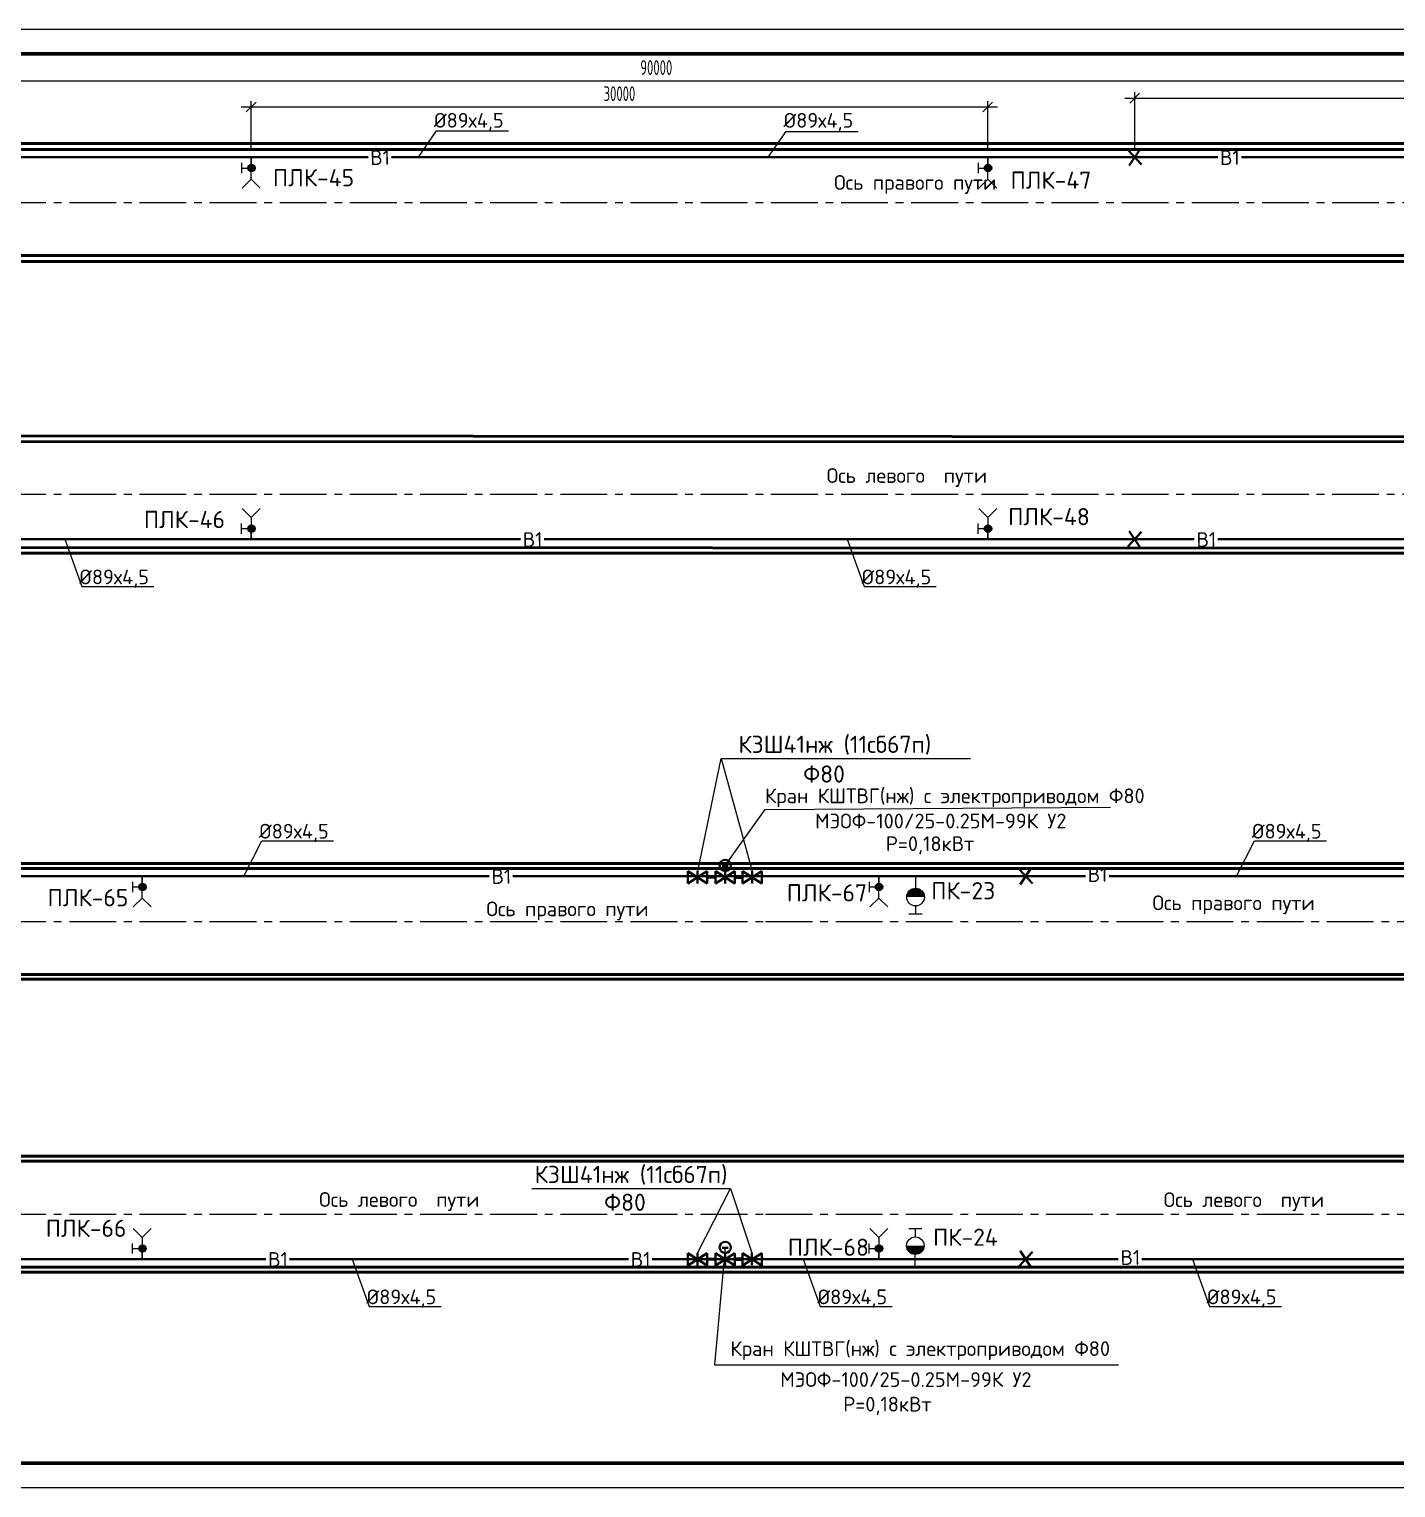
# Paper-space layout 'л2-л8' of a CAD drawing. Header units: millimetres. Extents: x 10032 to 18918, y -3051 to 627.
# Drawn here: x 10256.3 to 10534.6, y -1599 to -1302 of the extents above; entities that cross this region are included whole.
import ezdxf

# ---------------------------------------------------------------- set-up
doc = ezdxf.new("R2010")
doc.units = ezdxf.units.MM
doc.header["$LTSCALE"] = 0.5
doc.linetypes.add('CENTER2', pattern=[28.575, 19.05, -3.175, 3.175, -3.175])
for name, color, linetype in [('0 @ 1', 7, 'Continuous'), ('1_NADPIS', 7, 'Continuous'), ('3_RAZMER', 7, 'Continuous'), ('3_Текст', 7, 'Continuous'), ('FORMAT', 7, 'Continuous'), ('ВК_надписи', 7, 'Continuous'), ('ВК_сети', 4, 'Continuous')]:
    doc.layers.add(name, color=color, linetype=linetype)
for name, color, linetype, lineweight in [('1_PK500', 5, 'Continuous', 35), ('1_конструкция', 5, 'Continuous', 35), ('А_Конструкции', 4, 'Continuous', 50), ('АР_Оси', 242, 'CENTER2', 18)]:
    doc.layers.add(name, color=color, linetype=linetype, lineweight=lineweight)
doc.styles.add('RS-30-06', font='romans.shx', dxfattribs={"width": 0.6, "height": 3})
doc.styles.add('Стандарт ММП', font='isocpeur.ttf')
doc.dimstyles.new('M200$0', dxfattribs={"dimscale": 0, "dimtxt": 3, "dimasz": 2, "dimexe": 1.2, "dimexo": 1.5, "dimgap": 1.2, "dimtad": 1, "dimdec": 0, "dimlfac": 200, "dimrnd": 1, "dimzin": 0, "dimdsep": 46, "dimtxsty": 'RS-30-06', "dimblk1": 'OBLIQUE', "dimblk2": 'OBLIQUE', "dimsah": 1, "dimcen": 2.5, "dimdle": 2, "dimclrt": 9, "dimadec": 0, "dimazin": 0, "dimtfac": 1, "dimtdec": 0, "dimtmove": 2, "dimatfit": 3, "dimldrblk": 'OBLIQUE', "dimfxl": 1.2, "dimtolj": 1, "dimtzin": 0, "dimarcsym": 0})

# ---------------------------------------------------------------- blocks, each defined once
blk = doc.blocks.new('*U437')
at = {"color": 0, "lineweight": 25, "ltscale": 100}
blk.add_line((230, 5), (415, 5), dxfattribs=at)
at = {"layer": 'FORMAT', "color": 7, "lineweight": 25}
blk.add_lwpolyline([(0, 0), (0, 297), (1892, 297), (1892, 0), (0, 0)], dxfattribs=at)
at = {"layer": 'FORMAT', "color": 7, "lineweight": 60}
blk.add_lwpolyline([(20, 5), (20, 292), (1887, 292), (1887, 5), (20, 5)], dxfattribs=at)
blk = doc.blocks.new('_Oblique')
at = {"linetype": 'ByBlock', "lineweight": 30}
blk.add_line((-0.5, -0.5), (0.5, 0.5), dxfattribs=at)
blk = doc.blocks.new('*D128')
at = {"layer": 'Defpoints', "color": 0, "lineweight": -2}
for p, q in [((10156.98, -1312.56), (10610.98, -1312.56)), ((10158.98, -1326.62), (10158.98, -1311.36)), ((10608.98, -1326.62), (10608.98, -1311.36))]:
    blk.add_line(p, q, dxfattribs=at)
at = {"layer": 'Defpoints', "color": 0, "linetype": 'Continuous', "lineweight": 30}
for p in [(10608.98, -1312.56), (10158.98, -1328.12, 0), (10608.98, -1328.12, 0)]:
    blk.add_point(p, dxfattribs=at)
at = {"layer": 'Defpoints', "color": 0, "linetype": 'Continuous', "lineweight": -2, "xscale": 2, "yscale": 2, "zscale": 2, "rotation": 180}
blk.add_blockref('_Oblique', (10158.98, -1312.56), dxfattribs=at)
at = {"layer": 'Defpoints', "color": 0, "linetype": 'Continuous', "lineweight": -2, "xscale": 2, "yscale": 2, "zscale": 2}
blk.add_blockref('_Oblique', (10608.98, -1312.56), dxfattribs=at)
at = {"layer": 'Defpoints', "color": 9, "linetype": 'Continuous', "lineweight": 30, "insert": (10383.98, -1309.86), "char_height": 3, "attachment_point": 5, "style": 'RS-30-06'}
blk.add_mtext('\\A1;90000', dxfattribs=at)
blk = doc.blocks.new('*D129')
at = {"layer": 'Defpoints', "color": 0, "lineweight": -2}
for p, q in [((10299.48, -1317.87), (10453.48, -1317.87)), ((10301.48, -1326.62), (10301.48, -1316.67)), ((10451.48, -1326.62), (10451.48, -1316.67))]:
    blk.add_line(p, q, dxfattribs=at)
at = {"layer": 'Defpoints', "color": 0, "linetype": 'Continuous', "lineweight": 30}
for p in [(10451.48, -1317.87), (10301.48, -1328.12, 0), (10451.48, -1328.12, 0)]:
    blk.add_point(p, dxfattribs=at)
at = {"layer": 'Defpoints', "color": 0, "linetype": 'Continuous', "lineweight": -2, "xscale": 2, "yscale": 2, "zscale": 2, "rotation": 180}
blk.add_blockref('_Oblique', (10301.48, -1317.87), dxfattribs=at)
at = {"layer": 'Defpoints', "color": 0, "linetype": 'Continuous', "lineweight": -2, "xscale": 2, "yscale": 2, "zscale": 2}
blk.add_blockref('_Oblique', (10451.48, -1317.87), dxfattribs=at)
at = {"layer": 'Defpoints', "color": 9, "linetype": 'Continuous', "lineweight": 30, "insert": (10376.48, -1315.17), "char_height": 3, "attachment_point": 5, "style": 'RS-30-06'}
blk.add_mtext('\\A1;30000', dxfattribs=at)
blk = doc.blocks.new('*D131')
at = {"layer": 'Defpoints', "color": 0, "lineweight": -2}
for p, q in [((10481.41, -1326.62), (10481.41, -1314.88)), ((10981.41, -1326.62), (10981.41, -1314.88)), ((10479.41, -1316.08), (10983.41, -1316.08))]:
    blk.add_line(p, q, dxfattribs=at)
at = {"layer": 'Defpoints', "color": 0, "linetype": 'Continuous', "lineweight": 30}
for p in [(10981.41, -1316.08), (10481.41, -1328.12, 0), (10981.41, -1328.12, 0)]:
    blk.add_point(p, dxfattribs=at)
at = {"layer": 'Defpoints', "color": 0, "linetype": 'Continuous', "lineweight": -2, "xscale": 2, "yscale": 2, "zscale": 2, "rotation": 180}
blk.add_blockref('_Oblique', (10481.41, -1316.08), dxfattribs=at)
at = {"layer": 'Defpoints', "color": 0, "linetype": 'Continuous', "lineweight": -2, "xscale": 2, "yscale": 2, "zscale": 2}
blk.add_blockref('_Oblique', (10981.41, -1316.08), dxfattribs=at)
at = {"layer": 'Defpoints', "color": 9, "linetype": 'Continuous', "lineweight": 30, "insert": (10731.41, -1313.38), "char_height": 3, "attachment_point": 5, "style": 'RS-30-06'}
blk.add_mtext('\\A1;100000', dxfattribs=at)

psp = doc.layouts.new('л2-л8')

# ---------------------------------------------------------------- hatches: boundary and pattern name
at = {"layer": 'ВК_сети', "ltscale": 0.5}
h = psp.add_hatch(color=5, dxfattribs=at)
h.paths.add_polyline_path([(10302.292, -1330.3012, 0.41421356), (10301.542, -1329.5512), (10301.542, -1330.3012)])
h.paths.add_polyline_path([(10302.292, -1330.3012), (10301.542, -1330.3012), (10301.542, -1331.0512, 0.41421356)])
h.paths.add_polyline_path([(10301.542, -1330.3012), (10301.542, -1329.5512, 0.58408052), (10300.9002, -1330.6891)])
h.paths.add_polyline_path([(10301.542, -1331.0512), (10301.542, -1330.3012), (10300.9002, -1330.6891, 0.26256208)])
h = psp.add_hatch(color=5, dxfattribs=at)
h.paths.add_polyline_path([(10452.292, -1330.3012, 0.41421356), (10451.542, -1329.5512), (10451.542, -1330.3012)])
h.paths.add_polyline_path([(10452.292, -1330.3012), (10451.542, -1330.3012), (10451.542, -1331.0512, 0.41421356)])
h.paths.add_polyline_path([(10451.542, -1330.3012), (10451.542, -1329.5512, 0.58408052), (10450.9002, -1330.6891)])
h.paths.add_polyline_path([(10451.542, -1331.0512), (10451.542, -1330.3012), (10450.9002, -1330.6891, 0.26256208)])
h = psp.add_hatch(color=5, dxfattribs=at)
h.paths.add_polyline_path([(10302.292, -1403.7244, -0.41421356), (10301.542, -1404.4744), (10301.542, -1403.7244)])
h.paths.add_polyline_path([(10302.292, -1403.7244), (10301.542, -1403.7244), (10301.542, -1402.9744, -0.41421356)])
h.paths.add_polyline_path([(10301.542, -1403.7244), (10301.542, -1404.4744, -0.58408052), (10300.9002, -1403.3364)])
h.paths.add_polyline_path([(10301.542, -1402.9744), (10301.542, -1403.7244), (10300.9002, -1403.3364, -0.26256208)])
h = psp.add_hatch(color=5, dxfattribs=at)
h.paths.add_polyline_path([(10452.292, -1403.7244, -0.41421356), (10451.542, -1404.4744), (10451.542, -1403.7244)])
h.paths.add_polyline_path([(10452.292, -1403.7244), (10451.542, -1403.7244), (10451.542, -1402.9744, -0.41421356)])
h.paths.add_polyline_path([(10451.542, -1403.7244), (10451.542, -1404.4744, -0.58408052), (10450.9002, -1403.3364)])
h.paths.add_polyline_path([(10451.542, -1402.9744), (10451.542, -1403.7244), (10450.9002, -1403.3364, -0.26256208)])
h = psp.add_hatch(color=5, dxfattribs=at)
h.paths.add_polyline_path([(10280.097, -1476.6862, 0.41421356), (10279.347, -1475.9362), (10279.347, -1476.6862)])
h.paths.add_polyline_path([(10280.097, -1476.6862), (10279.347, -1476.6862), (10279.347, -1477.4362, 0.41421356)])
h.paths.add_polyline_path([(10279.347, -1476.6862), (10279.347, -1475.9362, 0.58408052), (10278.7052, -1477.0742)])
h.paths.add_polyline_path([(10279.347, -1477.4362), (10279.347, -1476.6862), (10278.7052, -1477.0742, 0.26256208)])
h = psp.add_hatch(color=5, dxfattribs=at)
h.paths.add_polyline_path([(10280.097, -1476.6862, 0.41421356), (10279.347, -1475.9362), (10279.347, -1476.6862)])
h.paths.add_polyline_path([(10280.097, -1476.6862), (10279.347, -1476.6862), (10279.347, -1477.4362, 0.41421356)])
h.paths.add_polyline_path([(10279.347, -1476.6862), (10279.347, -1475.9362, 0.58408052), (10278.7052, -1477.0742)])
h.paths.add_polyline_path([(10279.347, -1477.4362), (10279.347, -1476.6862), (10278.7052, -1477.0742, 0.26256208)])
h = psp.add_hatch(color=5, dxfattribs=at)
h.paths.add_polyline_path([(10430.097, -1476.6861, 0.41421356), (10429.347, -1475.9361), (10429.347, -1476.6861)])
h.paths.add_polyline_path([(10430.097, -1476.6861), (10429.347, -1476.6861), (10429.347, -1477.4361, 0.41421356)])
h.paths.add_polyline_path([(10429.347, -1476.6861), (10429.347, -1475.9361, 0.58408052), (10428.7052, -1477.0741)])
h.paths.add_polyline_path([(10429.347, -1477.4361), (10429.347, -1476.6861), (10428.7052, -1477.0741, 0.26256208)])
h = psp.add_hatch(color=5, dxfattribs=at)
h.paths.add_polyline_path([(10430.097, -1476.6862, 0.41421356), (10429.347, -1475.9362), (10429.347, -1476.6862)])
h.paths.add_polyline_path([(10430.097, -1476.6862), (10429.347, -1476.6862), (10429.347, -1477.4362, 0.41421356)])
h.paths.add_polyline_path([(10429.347, -1476.6862), (10429.347, -1475.9362, 0.58408052), (10428.7052, -1477.0742)])
h.paths.add_polyline_path([(10429.347, -1477.4362), (10429.347, -1476.6862), (10428.7052, -1477.0742, 0.26256208)])
h = psp.add_hatch(color=1, dxfattribs=at)
h.paths.add_polyline_path([(10434.9854, -1478.7451), (10438.5854, -1478.7451, 0.09159777), (10438.4666, -1478.102), (10435.1042, -1478.102, 0.09159777)])
h.paths.add_polyline_path([(10435.1042, -1478.102), (10438.4666, -1478.102, 0.68812614)])
h = psp.add_hatch(color=1, dxfattribs=at)
h.paths.add_polyline_path([(10434.9854, -1478.7451), (10438.5854, -1478.7451, 0.09159777), (10438.4666, -1478.102), (10435.1042, -1478.102, 0.09159777)])
h.paths.add_polyline_path([(10435.1042, -1478.102), (10438.4666, -1478.102, 0.68812614)])
h = psp.add_hatch(color=1, dxfattribs=at)
h.paths.add_polyline_path([(10434.9854, -1478.7451), (10438.5854, -1478.7451, 0.09159777), (10438.4666, -1478.102), (10435.1042, -1478.102, 0.09159777)])
h.paths.add_polyline_path([(10435.1042, -1478.102), (10438.4666, -1478.102, 0.68812614)])
h = psp.add_hatch(color=1, dxfattribs=at)
h.paths.add_polyline_path([(10434.9854, -1478.7451), (10438.5854, -1478.7451, 0.09159777), (10438.4666, -1478.102), (10435.1042, -1478.102, 0.09159777)])
h.paths.add_polyline_path([(10435.1042, -1478.102), (10438.4666, -1478.102, 0.68812614)])
h = psp.add_hatch(color=1, dxfattribs=at)
h.paths.add_polyline_path([(10434.9854, -1478.7451), (10438.5854, -1478.7451, 0.09159777), (10438.4666, -1478.102), (10435.1042, -1478.102, 0.09159777)])
h.paths.add_polyline_path([(10435.1042, -1478.102), (10438.4666, -1478.102, 0.68812614)])
h = psp.add_hatch(color=1, dxfattribs=at)
h.paths.add_polyline_path([(10434.9854, -1478.7451), (10438.5854, -1478.7451, 0.09159777), (10438.4666, -1478.102), (10435.1042, -1478.102, 0.09159777)])
h.paths.add_polyline_path([(10435.1042, -1478.102), (10438.4666, -1478.102, 0.68812614)])
h = psp.add_hatch(color=5, dxfattribs=at)
h.paths.add_polyline_path([(10280.097, -1550.3094, -0.41421356), (10279.347, -1551.0594), (10279.347, -1550.3094)])
h.paths.add_polyline_path([(10280.097, -1550.3094), (10279.347, -1550.3094), (10279.347, -1549.5594, -0.41421356)])
h.paths.add_polyline_path([(10279.347, -1550.3094), (10279.347, -1551.0594, -0.58408052), (10278.7052, -1549.9214)])
h.paths.add_polyline_path([(10279.347, -1549.5594), (10279.347, -1550.3094), (10278.7052, -1549.9214, -0.26256208)])
h = psp.add_hatch(color=5, dxfattribs=at)
h.paths.add_polyline_path([(10280.097, -1550.3094, -0.41421356), (10279.347, -1551.0594), (10279.347, -1550.3094)])
h.paths.add_polyline_path([(10280.097, -1550.3094), (10279.347, -1550.3094), (10279.347, -1549.5594, -0.41421356)])
h.paths.add_polyline_path([(10279.347, -1550.3094), (10279.347, -1551.0594, -0.58408052), (10278.7052, -1549.9214)])
h.paths.add_polyline_path([(10279.347, -1549.5594), (10279.347, -1550.3094), (10278.7052, -1549.9214, -0.26256208)])
h = psp.add_hatch(color=5, dxfattribs=at)
h.paths.add_polyline_path([(10430.097, -1550.3094, -0.41421356), (10429.347, -1551.0594), (10429.347, -1550.3094)])
h.paths.add_polyline_path([(10430.097, -1550.3094), (10429.347, -1550.3094), (10429.347, -1549.5594, -0.41421356)])
h.paths.add_polyline_path([(10429.347, -1550.3094), (10429.347, -1551.0594, -0.58408052), (10428.7052, -1549.9214)])
h.paths.add_polyline_path([(10429.347, -1549.5594), (10429.347, -1550.3094), (10428.7052, -1549.9214, -0.26256208)])
h = psp.add_hatch(color=5, dxfattribs=at)
h.paths.add_polyline_path([(10430.097, -1550.3094, -0.41421356), (10429.347, -1551.0594), (10429.347, -1550.3094)])
h.paths.add_polyline_path([(10430.097, -1550.3094), (10429.347, -1550.3094), (10429.347, -1549.5594, -0.41421356)])
h.paths.add_polyline_path([(10429.347, -1550.3094), (10429.347, -1551.0594, -0.58408052), (10428.7052, -1549.9214)])
h.paths.add_polyline_path([(10429.347, -1549.5594), (10429.347, -1550.3094), (10428.7052, -1549.9214, -0.26256208)])
h = psp.add_hatch(color=1, dxfattribs=at)
h.paths.add_polyline_path([(10434.9387, -1549.7276), (10438.5387, -1549.7276, -0.09159777), (10438.4198, -1550.3708), (10435.0575, -1550.3708, -0.09159777)])
h.paths.add_polyline_path([(10435.0575, -1550.3708), (10438.4198, -1550.3708, -0.68812614)])
h = psp.add_hatch(color=1, dxfattribs=at)
h.paths.add_polyline_path([(10434.9387, -1549.7276), (10438.5387, -1549.7276, -0.09159777), (10438.4198, -1550.3708), (10435.0575, -1550.3708, -0.09159777)])
h.paths.add_polyline_path([(10435.0575, -1550.3708), (10438.4198, -1550.3708, -0.68812614)])

# ---------------------------------------------------------------- linework, layer by layer
at = {"layer": '1_конструкция', "color": 1, "lineweight": 18}
for p, q in [((10392.4148, -1473.5017, 0), (10397.2272, -1450.5377, 0)), ((10397.2272, -1450.5377, 0), (10403.4792, -1473.4451, 0)), ((10392.3964, -1551.2293, 0), (10399.106, -1538.1053, 0)), ((10399.106, -1538.1053, 0), (10403.4471, -1551.1713, 0))]:
    psp.add_line(p, q, dxfattribs=at)
at = {"layer": '3_RAZMER', "lineweight": 18}
for p, q in [((10397.2272, -1450.5377, 0), (10447.9717, -1450.5377, 0)), ((10398.0194, -1472.3004, 0), (10406.1779, -1460.9267, 0)), ((10406.1779, -1460.9267, 0), (10476.4516, -1460.4674, 0)), ((10358.6475, -1538.1053, 0), (10399.106, -1538.1053, 0)), ((10398.02, -1550.0851, 0), (10395.871, -1574.0179, 0)), ((10395.871, -1574.0179, 0), (10478.1055, -1574.0196, 0))]:
    psp.add_line(p, q, dxfattribs=at)
at = {"layer": 'Defpoints', "color": 6, "linetype": 'Continuous', "lineweight": 50, "elevation": 0}
for points in [[(10394.3665, -1474.7052), (10396.0493, -1474.7052)], [(10394.3665, -1552.4883), (10396.0493, -1552.4883)]]:
    psp.add_lwpolyline(points, dxfattribs=at)
at = {"layer": 'А_Конструкции'}
for p, q in [((10600.9154, -1325.3128, 0), (10078.7204, -1325.3128, 0)), ((10600.9154, -1326.5128, 0), (10078.7204, -1326.5128, 0)), ((10600.9154, -1348.1128, 0), (10078.7204, -1348.1128, 0)), ((10600.9154, -1349.3128, 0), (10078.7204, -1349.3128, 0)), ((10600.9154, -1385.1128, 0), (10078.7204, -1384.7128, 0)), ((10600.9154, -1386.1128, 0), (10078.7204, -1385.9128, 0)), ((10600.9154, -1407.7128, 0), (10078.7204, -1407.5128, 0)), ((11600.9108, -1408.7128, 0), (10078.7204, -1408.7128, 0)), ((10078.7204, -1471.8977, 0), (10407.7961, -1471.8977, 0)), ((10078.7204, -1472.8977, 0), (10407.7961, -1472.8977, 0)), ((10407.7961, -1471.8977, 0), (11578.7204, -1471.8977, 0)), ((10407.7961, -1472.8977, 0), (11578.7204, -1472.8977, 0)), ((10078.7204, -1494.4977, 0), (10407.7961, -1494.4977, 0)), ((10078.7204, -1495.4977, 0), (10407.7961, -1495.4977, 0)), ((10407.7961, -1494.4977, 0), (11578.7204, -1494.4977, 0)), ((10407.7961, -1495.4977, 0), (11578.7204, -1495.4977, 0)), ((10078.7204, -1531.4977, 0), (10407.7961, -1531.4977, 0)), ((10078.7204, -1532.4977, 0), (10407.7961, -1532.4977, 0)), ((10407.7961, -1531.4977, 0), (11578.7204, -1531.4977, 0)), ((10407.7961, -1532.4977, 0), (11578.7204, -1532.4977, 0)), ((10078.7178, -1555.0977, 0), (11578.7204, -1555.0977, 0)), ((10078.7204, -1554.0977, 0), (10407.7961, -1554.0977, 0)), ((10407.7961, -1554.0977, 0), (11578.7204, -1554.0977, 0))]:
    psp.add_line(p, q, dxfattribs=at)
at = {"layer": 'АР_Оси', "color": 7}
for p, q in [((10078.7204, -1337.3128, 0), (10600.9154, -1337.3128, 0)), ((10078.7204, -1396.7128, 0), (10600.9154, -1396.7128, 0)), ((10078.7204, -1483.6978, 0), (10406.2396, -1483.6978, 0)), ((10406.2396, -1483.6978, 0), (11578.7204, -1483.6978, 0)), ((10078.7204, -1543.2978, 0), (10406.2396, -1543.2978, 0)), ((10406.2396, -1543.2978, 0), (11578.7204, -1543.2978, 0))]:
    psp.add_line(p, q, dxfattribs=at)
at = {"layer": 'ВК_надписи'}
for p, q in [((10335.5919, -1328.1212, 0), (10339.2517, -1322.7598, 0)), ((10339.2517, -1322.7598, 0), (10353.8911, -1322.7598, 0)), ((10406.7856, -1328.1212, 0), (10410.4454, -1322.8422, 0)), ((10410.4454, -1322.8422, 0), (10425.0848, -1322.8422, 0)), ((10263.5695, -1405.9044, 0), (10267.0218, -1415.5355, 0)), ((10422.8745, -1405.9044, 0), (10426.3268, -1415.5355, 0)), ((10267.0218, -1415.5355, 0), (10281.6612, -1415.5355, 0)), ((10426.3268, -1415.5355, 0), (10440.9662, -1415.5355, 0)), ((10299.9669, -1474.5062, 0), (10303.6267, -1467.3085, 0)), ((10303.6267, -1467.3085, 0), (10318.2661, -1467.3085, 0)), ((10502.1578, -1474.5062, 0), (10505.8176, -1467.3085, 0)), ((10505.8176, -1467.3085, 0), (10520.457, -1467.3085, 0)), ((10322.0762, -1552.4893, 0), (10325.5285, -1562.1205, 0)), ((10413.9038, -1552.4894, 0), (10417.3561, -1562.1205, 0)), ((10493.1941, -1552.4894, 0), (10496.6463, -1562.1205, 0)), ((10325.5285, -1562.1205, 0), (10340.168, -1562.1205, 0)), ((10417.3561, -1562.1205, 0), (10431.9956, -1562.1205, 0)), ((10496.6463, -1562.1205, 0), (10511.2858, -1562.1205, 0))]:
    psp.add_line(p, q, dxfattribs=at)
at = {"layer": 'ВК_сети', "color": 5, "lineweight": 40, "ltscale": 0.5}
for p, q in [((10482.7835, -1329.617, 0), (10480.0273, -1326.6254, 0)), ((10482.539, -1326.4326, 0), (10480.2718, -1329.8098, 0)), ((10482.7835, -1404.4085, 0), (10480.0273, -1407.4001, 0)), ((10482.539, -1407.593, 0), (10480.2718, -1404.2157, 0)), ((10460.5885, -1476.002, 0), (10457.8323, -1473.0104, 0)), ((10460.344, -1472.8175, 0), (10458.0768, -1476.1948, 0)), ((10460.5885, -1550.9935, 0), (10457.8323, -1553.9851, 0)), ((10460.344, -1554.178, 0), (10458.0768, -1550.8007, 0))]:
    psp.add_line(p, q, dxfattribs=at)
at = {"layer": 'ВК_сети', "color": 5, "ltscale": 0.5}
for p, q in [((10299.5124, -1329.2695, 0), (10299.5124, -1331.3313, 0)), ((10299.5124, -1330.3004, 0), (10301.542, -1330.3004, 0)), ((10301.4804, -1332.5599, 0), (10301.4804, -1328.1212, 0)), ((10449.5124, -1329.2695, 0), (10449.5124, -1331.3313, 0)), ((10449.5124, -1330.3004, 0), (10451.542, -1330.3004, 0)), ((10451.4804, -1332.5599, 0), (10451.4804, -1328.1212, 0)), ((10301.4804, -1332.5599, 0), (10299.6562, -1334.3841, 0)), ((10301.4804, -1332.5599, 0), (10303.3046, -1334.3841, 0)), ((10451.4804, -1332.5599, 0), (10449.6562, -1334.3841, 0)), ((10451.4804, -1332.5599, 0), (10453.3046, -1334.3841, 0)), ((10301.4804, -1401.4656, 0), (10299.6562, -1399.6414, 0)), ((10301.4804, -1401.4656, 0), (10303.3046, -1399.6414, 0)), ((10301.4804, -1401.4656, 0), (10301.4804, -1405.9043, 0)), ((10451.4804, -1401.4656, 0), (10449.6562, -1399.6414, 0)), ((10451.4804, -1401.4656, 0), (10453.3046, -1399.6414, 0)), ((10451.4804, -1401.4656, 0), (10451.4804, -1405.9043, 0)), ((10299.5124, -1404.756, 0), (10299.5124, -1402.6942, 0)), ((10299.5124, -1403.7251, 0), (10301.542, -1403.7251, 0)), ((10449.5124, -1404.756, 0), (10449.5124, -1402.6942, 0)), ((10449.5124, -1403.7251, 0), (10451.542, -1403.7251, 0)), ((10277.3174, -1475.6545, 0), (10277.3174, -1477.7163, 0)), ((10277.3174, -1475.6545, 0), (10277.3174, -1477.7163, 0)), ((10279.2854, -1478.945, 0), (10279.2854, -1474.5062, 0)), ((10279.2854, -1478.945, 0), (10279.2854, -1474.5062, 0)), ((10427.3174, -1475.6545, 0), (10427.3174, -1477.7163, 0)), ((10427.3174, -1475.6545, 0), (10427.3174, -1477.7163, 0)), ((10429.2854, -1478.9449, 0), (10429.2854, -1474.5062, 0)), ((10429.2854, -1478.945, 0), (10429.2854, -1474.5062, 0)), ((10277.3174, -1476.6854, 0), (10279.347, -1476.6854, 0)), ((10277.3174, -1476.6854, 0), (10279.347, -1476.6854, 0)), ((10279.2854, -1478.945, 0), (10277.4612, -1480.7691, 0)), ((10279.2854, -1478.945, 0), (10277.4612, -1480.7691, 0)), ((10279.2854, -1478.945, 0), (10281.1096, -1480.7691, 0)), ((10279.2854, -1478.945, 0), (10281.1096, -1480.7691, 0)), ((10427.3174, -1476.6854, 0), (10429.347, -1476.6854, 0)), ((10427.3174, -1476.6854, 0), (10429.347, -1476.6854, 0)), ((10429.2854, -1478.9449, 0), (10427.4612, -1480.7691, 0)), ((10429.2854, -1478.945, 0), (10427.4612, -1480.7691, 0)), ((10429.2854, -1478.9449, 0), (10431.1096, -1480.7691, 0)), ((10429.2854, -1478.945, 0), (10431.1096, -1480.7691, 0)), ((10279.2854, -1548.0506, 0), (10277.4612, -1546.2264, 0)), ((10279.2854, -1548.0506, 0), (10277.4612, -1546.2264, 0)), ((10279.2854, -1548.0506, 0), (10281.1096, -1546.2264, 0)), ((10279.2854, -1548.0506, 0), (10281.1096, -1546.2264, 0)), ((10429.2854, -1548.0506, 0), (10427.4612, -1546.2264, 0)), ((10429.2854, -1548.0506, 0), (10427.4612, -1546.2264, 0)), ((10429.2854, -1548.0506, 0), (10431.1096, -1546.2264, 0)), ((10429.2854, -1548.0506, 0), (10431.1096, -1546.2264, 0)), ((10277.3174, -1551.341, 0), (10277.3174, -1549.2792, 0)), ((10277.3174, -1551.341, 0), (10277.3174, -1549.2792, 0)), ((10277.3174, -1550.3101, 0), (10279.347, -1550.3101, 0)), ((10277.3174, -1550.3101, 0), (10279.347, -1550.3101, 0)), ((10279.2854, -1548.0506, 0), (10279.2854, -1552.4893, 0)), ((10279.2854, -1548.0506, 0), (10279.2854, -1552.4893, 0)), ((10427.3174, -1551.341, 0), (10427.3174, -1549.2792, 0)), ((10427.3174, -1551.341, 0), (10427.3174, -1549.2792, 0)), ((10427.3174, -1550.3101, 0), (10429.347, -1550.3101, 0)), ((10427.3174, -1550.3101, 0), (10429.347, -1550.3101, 0)), ((10429.2854, -1548.0506, 0), (10429.2854, -1552.4893, 0)), ((10429.2854, -1548.0506, 0), (10429.2854, -1552.4893, 0))]:
    psp.add_line(p, q, dxfattribs=at)
at = {"layer": 'ВК_сети', "color": 1, "lineweight": 30, "ltscale": 0.5, "extrusion": (-3.27269e-07, 1.1423e-06, 1)}
for p, q in [((10301.4804, -1328.1212, 0), (10301.4804, -1331.0761, 0)), ((10451.4804, -1328.1212, 0), (10451.4804, -1331.0761, 0))]:
    psp.add_line(p, q, dxfattribs=at)
at = {"layer": 'ВК_сети', "color": 1, "lineweight": 30, "ltscale": 0.5, "extrusion": (-3.27269e-07, -1.1423e-06, 1)}
for p, q in [((10301.4804, -1405.9043, 0), (10301.4804, -1402.9494, 0)), ((10451.4804, -1405.9043, 0), (10451.4804, -1402.9494, 0))]:
    psp.add_line(p, q, dxfattribs=at)
at = {"layer": 'ВК_сети', "color": 1, "lineweight": 40, "ltscale": 0.5}
for p, q in [((10398.6163, -1472.361, 0), (10397.41, -1472.361, 0)), ((10394.3665, -1473.4446, 0), (10394.3665, -1475.9637, 0)), ((10396.0493, -1473.4451, 0), (10396.0493, -1475.9642, 0)), ((10399.9895, -1473.4451, 0), (10396.0493, -1475.9642, 0)), ((10396.0493, -1473.4451, 0), (10399.9895, -1475.9642, 0)), ((10398.0194, -1473.4456, 0), (10398.0194, -1475.9647, 0)), ((10399.9895, -1473.4451, 0), (10399.9895, -1475.9642, 0)), ((10398.6169, -1550.1458, 0), (10397.4106, -1550.1455, 0)), ((10396.049, -1551.2303, 0), (10396.0483, -1553.7494, 0)), ((10399.9898, -1551.2303, 0), (10396.049, -1553.7483, 0)), ((10398.0197, -1551.2303, 0), (10398.0191, -1553.7494, 0)), ((10399.9898, -1551.2303, 0), (10399.9892, -1553.7494, 0))]:
    psp.add_line(p, q, dxfattribs=at)
at = {"layer": 'ВК_сети', "color": 5, "lineweight": 30, "ltscale": 0.5, "extrusion": (-3.27269e-07, 1.1423e-06, 1)}
for p, q in [((10279.2854, -1474.5062, 0), (10279.2854, -1477.4611, 0)), ((10279.2854, -1474.5062, 0), (10279.2854, -1477.4611, 0)), ((10429.2854, -1474.5062, 0), (10429.2854, -1477.4611, 0)), ((10429.2854, -1474.5062, 0), (10429.2854, -1477.4611, 0))]:
    psp.add_line(p, q, dxfattribs=at)
at = {"layer": 'ВК_сети', "color": 1, "lineweight": 40, "ltscale": 0.5, "extrusion": (-1.06675e-13, 1.06455e-06, 1)}
for p, q in [((10390.4263, -1473.4446, 0), (10390.4263, -1475.9637, 0)), ((10394.3665, -1473.4446, 0), (10390.4263, -1475.9637, 0)), ((10390.4263, -1473.4446, 0), (10394.3665, -1475.9637, 0)), ((10392.3964, -1473.4451, 0), (10392.3964, -1475.9642, 0))]:
    psp.add_line(p, q, dxfattribs=at)
at = {"layer": 'ВК_сети', "color": 1, "lineweight": 60, "ltscale": 0.5}
for p, q in [((10399.9895, -1474.7046, 0), (10401.5091, -1474.7046, 0)), ((10399.9895, -1552.4888, 0), (10401.5091, -1552.4888, 0))]:
    psp.add_line(p, q, dxfattribs=at)
at = {"layer": 'ВК_сети', "color": 1, "lineweight": 40, "ltscale": 0.5, "extrusion": (1.06678e-13, 1.06455e-06, 1)}
for p, q in [((10401.5091, -1473.4446, 0), (10401.5091, -1475.9637, 0)), ((10401.5091, -1473.4446, 0), (10405.4493, -1475.9637, 0)), ((10405.4493, -1473.4446, 0), (10401.5091, -1475.9637, 0)), ((10403.4792, -1473.4451, 0), (10403.4792, -1475.9642, 0)), ((10405.4493, -1473.4446, 0), (10405.4493, -1475.9637, 0))]:
    psp.add_line(p, q, dxfattribs=at)
at = {"layer": 'ВК_сети', "color": 1, "ltscale": 0.5}
for p, q in [((10436.7854, -1474.5062, 0), (10436.7854, -1476.9451, 0)), ((10436.7854, -1474.5062, 0), (10436.7854, -1476.9451, 0)), ((10436.7854, -1474.5062, 0), (10436.7854, -1476.9451, 0)), ((10436.7854, -1474.5062, 0), (10436.7854, -1476.9451, 0)), ((10436.7854, -1474.5062, 0), (10436.7854, -1476.9451, 0)), ((10436.7854, -1474.5062, 0), (10436.7854, -1476.9451, 0)), ((10436.7854, -1480.5451, 0), (10436.7854, -1482.198, 0)), ((10436.7854, -1480.5451, 0), (10436.7854, -1482.198, 0)), ((10436.7854, -1480.5451, 0), (10436.7854, -1482.198, 0)), ((10436.7854, -1480.5451, 0), (10436.7854, -1482.198, 0)), ((10436.7854, -1480.5451, 0), (10436.7854, -1482.198, 0)), ((10436.7854, -1480.5451, 0), (10436.7854, -1482.198, 0)), ((10438.1273, -1482.198, 0), (10435.4435, -1482.198, 0)), ((10438.1273, -1482.198, 0), (10435.4435, -1482.198, 0)), ((10438.1273, -1482.198, 0), (10435.4435, -1482.198, 0)), ((10438.1273, -1482.198, 0), (10435.4435, -1482.198, 0)), ((10438.1273, -1482.198, 0), (10435.4435, -1482.198, 0)), ((10438.1273, -1482.198, 0), (10435.4435, -1482.198, 0)), ((10438.0806, -1546.2747, 0), (10435.3968, -1546.2747, 0)), ((10438.0806, -1546.2747, 0), (10435.3968, -1546.2747, 0)), ((10436.7387, -1547.9276, 0), (10436.7387, -1546.2747, 0)), ((10436.7387, -1547.9276, 0), (10436.7387, -1546.2747, 0)), ((10436.7379, -1553.7652, 0), (10436.7379, -1551.3264, 0)), ((10436.7379, -1553.7652, 0), (10436.7379, -1551.3264, 0))]:
    psp.add_line(p, q, dxfattribs=at)
at = {"layer": 'ВК_сети', "color": 1, "lineweight": 30, "ltscale": 0.5}
for p, q in [((10436.7854, -1477.4676, -0.0001), (10436.268, -1477.4715, -0.0001)), ((10436.7854, -1477.4676, -0.0001), (10436.268, -1477.4715, -0.0001)), ((10436.7854, -1477.4677, -0.0001), (10436.268, -1477.4715, -0.0001)), ((10436.7854, -1477.4677, -0.0001), (10436.268, -1477.4715, -0.0001)), ((10436.7854, -1477.4677, -0.0001), (10436.268, -1477.4715, -0.0001)), ((10436.7854, -1477.4677, -0.0001), (10436.268, -1477.4715, -0.0001)), ((10436.7824, -1477.0657, -0.0001), (10436.7854, -1477.4677, -0.0001)), ((10436.7824, -1477.0657, -0.0001), (10436.7854, -1477.4677, -0.0001)), ((10436.7824, -1477.0657, -0.0001), (10436.7854, -1477.4676, -0.0001)), ((10436.7824, -1477.0657, -0.0001), (10436.7854, -1477.4676, -0.0001)), ((10436.7824, -1477.0657, -0.0001), (10436.7854, -1477.4677, -0.0001)), ((10436.7824, -1477.0657, -0.0001), (10436.7854, -1477.4677, -0.0001)), ((10436.7854, -1477.4677, -0.0001), (10437.3028, -1477.4638, -0.0001)), ((10436.7854, -1477.4677, -0.0001), (10437.3028, -1477.4638, -0.0001)), ((10436.7854, -1477.4676, -0.0001), (10437.3028, -1477.4638, -0.0001)), ((10436.7854, -1477.4676, -0.0001), (10437.3028, -1477.4638, -0.0001)), ((10436.7854, -1477.4677, -0.0001), (10437.3028, -1477.4638, -0.0001)), ((10436.7854, -1477.4677, -0.0001), (10437.3028, -1477.4638, -0.0001)), ((10436.7379, -1550.8038, -0.0001), (10436.2205, -1550.8, -0.0001)), ((10436.7379, -1550.8038, -0.0001), (10436.2205, -1550.8, -0.0001)), ((10436.7349, -1551.2058, -0.0001), (10436.7379, -1550.8038, -0.0001)), ((10436.7349, -1551.2058, -0.0001), (10436.7379, -1550.8038, -0.0001)), ((10436.7379, -1550.8038, -0.0001), (10437.2552, -1550.8076, -0.0001)), ((10436.7379, -1550.8038, -0.0001), (10437.2552, -1550.8076, -0.0001))]:
    psp.add_line(p, q, dxfattribs=at)
at = {"layer": 'ВК_сети', "color": 5, "lineweight": 30, "ltscale": 0.5, "extrusion": (-3.27269e-07, -1.1423e-06, 1)}
for p, q in [((10279.2854, -1552.4893, 0), (10279.2854, -1549.5344, 0)), ((10279.2854, -1552.4893, 0), (10279.2854, -1549.5344, 0)), ((10429.2854, -1552.4893, 0), (10429.2854, -1549.5344, 0)), ((10429.2854, -1552.4893, 0), (10429.2854, -1549.5344, 0))]:
    psp.add_line(p, q, dxfattribs=at)
at = {"layer": 'ВК_сети', "color": 1, "lineweight": 40, "ltscale": 0.5, "extrusion": (-1.06675e-13, -1.06455e-06, 1)}
for p, q in [((10390.4263, -1553.7489, 0), (10390.4263, -1551.2298, 0)), ((10394.3665, -1553.7489, 0), (10390.4263, -1551.2298, 0)), ((10390.4263, -1553.7489, 0), (10394.3665, -1551.2298, 0)), ((10392.3964, -1553.7484, 0), (10392.3964, -1551.2293, 0)), ((10394.3665, -1553.7489, 0), (10394.3665, -1551.2298, 0)), ((10403.4471, -1553.6904, 0), (10403.4471, -1551.1713, 0))]:
    psp.add_line(p, q, dxfattribs=at)
at = {"layer": 'ВК_сети', "color": 1, "lineweight": 40, "ltscale": 0.5, "extrusion": (1.06678e-13, -1.06455e-06, 1)}
for p, q in [((10399.9892, -1553.7494, 0), (10396.049, -1551.2303, 0)), ((10401.5091, -1553.7489, 0), (10401.5091, -1551.2298, 0)), ((10401.5091, -1553.7489, 0), (10405.4493, -1551.2298, 0)), ((10405.4493, -1553.7489, 0), (10401.5091, -1551.2298, 0)), ((10405.4493, -1553.7489, 0), (10405.4493, -1551.2298, 0))]:
    psp.add_line(p, q, dxfattribs=at)
at = {"layer": 'ВК_сети', "color": 2, "lineweight": 40, "ltscale": 0.5, "elevation": 0}
for points in [[(10252.4929, -1328.1212), (10325.2822, -1328.1212)], [(10330.0825, -1328.1212), (10498.3328, -1328.1212)], [(10503.133, -1328.1212), (10587.6617, -1328.1212)], [(10252.4929, -1405.9044), (10356.3416, -1405.9044)], [(10361.1418, -1405.9044), (10493.5528, -1405.9044)], [(10498.353, -1405.9044), (10587.7717, -1405.9044)], [(10165.2213, -1474.5062), (10349.9847, -1474.5062)], [(10354.785, -1474.5062), (10407.7961, -1474.5062)], [(10407.7961, -1474.5062), (10471.3892, -1474.5062)], [(10476.1894, -1474.5062), (10652.019, -1474.5062)], [(10182.3778, -1552.4893), (10304.4931, -1552.4893)], [(10309.2934, -1552.4893), (10378.3411, -1552.4893)], [(10383.1413, -1552.4893), (10407.7961, -1552.4893)], [(10407.7961, -1552.4894), (10478.0764, -1552.4894)], [(10482.8766, -1552.4894), (10539.9539, -1552.4894)]]:
    psp.add_lwpolyline(points, dxfattribs=at)
at = {"layer": 'ВК_сети', "color": 5, "ltscale": 0.5}
for centre in [(10301.542, -1330.3012, 0), (10451.542, -1330.3012, 0), (10301.542, -1403.7244, 0), (10451.542, -1403.7244, 0), (10279.347, -1476.6862, 0), (10279.347, -1476.6862, 0), (10429.347, -1476.6861, 0), (10429.347, -1476.6862, 0), (10279.347, -1550.3094, 0), (10279.347, -1550.3094, 0), (10429.347, -1550.3094, 0), (10429.347, -1550.3094, 0)]:
    psp.add_circle(centre, 0.75, dxfattribs=at)
at = {"layer": 'ВК_сети', "color": 1, "lineweight": 40, "ltscale": 0.5}
for centre in [(10398.0194, -1472.3004, 0), (10398.02, -1550.0851, 0)]:
    psp.add_circle(centre, 1.1452, dxfattribs=at)
at = {"layer": 'ВК_сети', "color": 1, "ltscale": 0.5}
for centre in [(10436.7854, -1478.7451, 0), (10436.7854, -1478.7451, 0), (10436.7854, -1478.7451, 0), (10436.7854, -1478.7451, 0), (10436.7854, -1478.7451, 0), (10436.7854, -1478.7451, 0), (10436.7387, -1549.7276, 0), (10436.7387, -1549.7276, 0)]:
    psp.add_circle(centre, 1.8, dxfattribs=at)

# ---------------------------------------------------------------- block references
at = {"layer": '0 @ 1', "ltscale": 0.5}
psp.add_blockref('*U437', (10041.7584, -1599.0335), dxfattribs=at)

# ---------------------------------------------------------------- texts
at = {"layer": '1_NADPIS', "linetype": 'Continuous', "style": 'Стандарт ММП'}
for s, p in [('ПЛК-45', (10305.9191, -1334.0316, 0)), ('ПЛК-47', (10456.1306, -1334.5355, 0)), ('ПЛК-46', (10279.6349, -1403.6286, 0)), ('ПЛК-48', (10455.6378, -1403.0414, 0)), ('ПЛК-65', (10260.0354, -1480.6263, 0)), ('ПЛК-67', (10410.5535, -1479.6379, 0)), ('ПЛК-66', (10259.6487, -1547.9377, 0)), ('ПЛК-68', (10410.7642, -1551.8008, 0))]:
    psp.add_text(s, height=3.5, rotation=360, dxfattribs=at).set_placement(p)
at = {"layer": '1_NADPIS', "color": 5, "linetype": 'Continuous', "style": 'Стандарт ММП'}
for s, p in [('КЗШ41нж (11сб67п)', (10400.7058, -1449.3984, 0)), ('Ф80', (10413.904, -1455.4478, 0))]:
    psp.add_text(s, height=3.5, rotation=360, dxfattribs=at).set_placement(p)
at = {"layer": '1_NADPIS', "color": 1, "linetype": 'Continuous', "style": 'Стандарт ММП'}
for s, p in [('ПК-23', (10439.9886, -1479.2081, 0)), ('ПК-24', (10440.3475, -1549.7556, 0))]:
    psp.add_text(s, height=3.5, rotation=360, dxfattribs=at).set_placement(p)
at = {"layer": '1_NADPIS', "color": 5, "linetype": 'Continuous', "style": 'Стандарт ММП'}
for s, p in [('КЗШ41нж (11сб67п)', (10359.2194, -1536.9792, 0)), ('Ф80', (10373.3641, -1542.6441, 0))]:
    psp.add_text(s, height=3.5, dxfattribs=at).set_placement(p)
at = {"layer": '1_PK500', "style": 'Стандарт ММП'}
for p in [(10325.7476, -1329.6842, 0), (10498.7982, -1329.6842, 0), (10356.807, -1407.4674, 0), (10494.0182, -1407.4674, 0), (10350.4501, -1476.0692, 0), (10471.8507, -1475.6738, 0), (10304.9586, -1554.0523, 0), (10378.8065, -1554.0523, 0), (10478.538, -1553.657, 0)]:
    psp.add_text('В1', height=3, rotation=0.560426, dxfattribs=at).set_placement(p)
at = {"layer": '3_Текст', "color": 255, "style": 'Стандарт ММП'}
for s, p in [('Ось правого пути', (10420.196, -1334.7441, 0)), ('Ось левого  пути', (10418.6804, -1394.4167, -0.0004)), ('Ось правого пути', (10485.0229, -1481.4186, 0)), ('Ось правого пути', (10349.384, -1482.6526, 0)), ('Ось левого  пути', (10315.328, -1541.8289, -0.0004)), ('Ось левого  пути', (10487.3026, -1541.8646, -0.0004))]:
    psp.add_text(s, height=3, dxfattribs=at).set_placement(p)
at = {"layer": 'ВК_надписи', "lineweight": 30, "ltscale": 0.5, "style": 'Стандарт ММП'}
for s, p in [('%%C89х4,5', (10338.6908, -1322.0899, 0)), ('%%C89х4,5', (10409.8845, -1322.1001, 0)), ('%%C89х4,5', (10266.4609, -1415.0643, 0)), ('%%C89х4,5', (10425.7659, -1415.0643, 0)), ('Кран КШТВГ(нж) с электроприводом Ф80', (10406.1215, -1459.635, 0)), ('%%C89х4,5', (10303.0658, -1466.8373, 0)), ('МЭОФ-100/25-0.25М-99К У2', (10416.3335, -1464.764, 0)), ('%%C89х4,5', (10505.2567, -1466.8373, 0)), ('Р=0,18кВт', (10430.7209, -1469.3708, 0)), ('%%C89х4,5', (10324.9676, -1561.6493, 0)), ('%%C89х4,5', (10416.7952, -1561.6493, 0)), ('%%C89х4,5', (10496.0855, -1561.6493, 0)), ('Кран КШТВГ(нж) с электроприводом Ф80', (10399.0802, -1572.1876, 0)), ('МЭОФ-100/25-0.25М-99К У2', (10409.2286, -1578.4847, 0)), ('Р=0,18кВт', (10422.0475, -1583.501, 0))]:
    psp.add_text(s, height=3, dxfattribs=at).set_placement(p)

# ---------------------------------------------------------------- dimensions: what is measured, and where the dimension line sits
at = {"layer": 'Defpoints', "color": 7, "linetype": 'Continuous', "lineweight": 30}
for base, p1, p2, picture, middle in [((10608.9804, -1312.5624), (10158.9804, -1328.1212, 0), (10608.9804, -1328.1212, 0), '*D128', (10383.9804, -1309.8624)), ((10981.4054, -1316.0778), (10481.4054, -1328.1212, 0), (10981.4054, -1328.1212, 0), '*D131', (10731.4054, -1313.3778)), ((10451.4804, -1317.8704), (10301.4804, -1328.1212, 0), (10451.4804, -1328.1212, 0), '*D129', (10376.4804, -1315.1704))]:
    dim = psp.add_linear_dim(base=base, p1=p1, p2=p2, dimstyle='M200$0', override={"dimscale": 1, "dimarcsym": 1}, dxfattribs=at)
    dim.commit()
    dim.dimension.update_dxf_attribs({"geometry": picture, "text_midpoint": middle})

doc.saveas('drawing.dxf')
